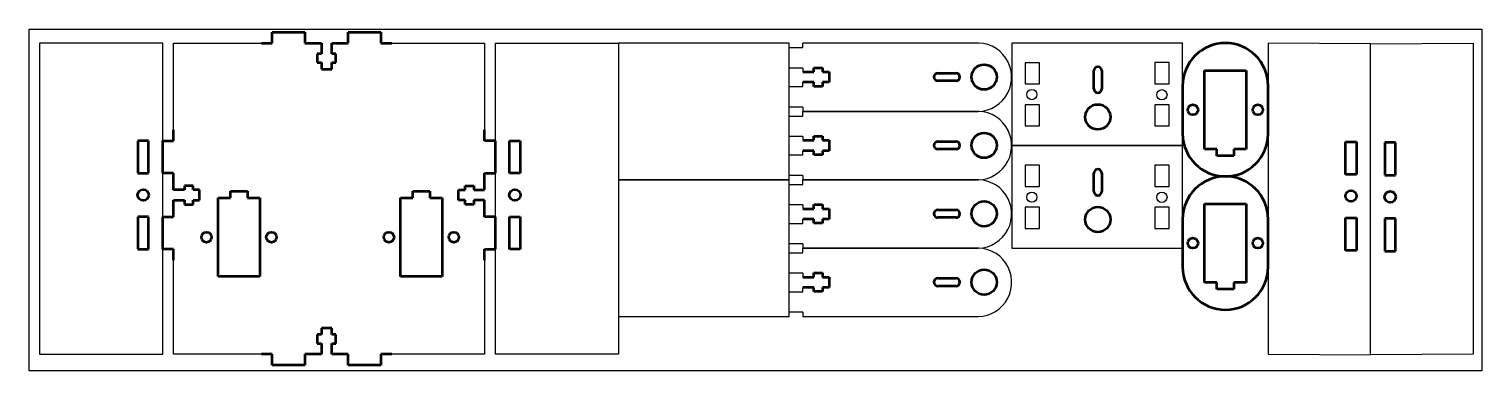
# Model space of a CAD drawing. Header units: millimetres. Extents: x 2630 to 3055, y 1703 to 1803.
import ezdxf

# ---------------------------------------------------------------- set-up
doc = ezdxf.new("R2010")
doc.units = ezdxf.units.MM
doc.layers.add('Visible (ANSI)', color=7, linetype='Continuous', lineweight=50)

msp = doc.modelspace()

# ---------------------------------------------------------------- linework, layer by layer
for p, q in [((2906.11, 1799.28), (2855.98, 1799.28)), ((2855.98, 1797.94), (2855.98, 1799.28)), ((2967.08, 1799.28), (2917.08, 1799.28)), ((2917.08, 1799.28), (2917.08, 1769.28)), ((2967.08, 1769.28), (2967.08, 1799.28)), ((2851.98, 1791.94), (2851.98, 1797.94)), ((2851.98, 1797.94), (2855.98, 1797.94)), ((2855.98, 1791.94), (2851.98, 1791.94)), ((2855.98, 1791.94), (2855.98, 1790.84)), ((2851.98, 1780.55), (2851.98, 1786.55)), ((2851.98, 1786.55), (2855.98, 1786.55)), ((2855.98, 1786.55), (2855.98, 1787.8)), ((2855.98, 1780.55), (2851.98, 1780.55)), ((2851.98, 1771.94), (2851.98, 1777.94)), ((2851.98, 1777.94), (2855.98, 1777.94)), ((2855.98, 1780.55), (2855.98, 1779.28)), ((2906.11, 1779.28), (2855.98, 1779.28)), ((2855.98, 1777.94), (2855.98, 1779.28)), ((2855.98, 1779.28), (2907.28, 1779.28)), ((2855.98, 1771.94), (2851.98, 1771.94)), ((2855.98, 1771.94), (2855.98, 1770.84)), ((2967.08, 1769.28), (2917.08, 1769.28)), ((2917.08, 1769.28), (2917.08, 1739.28)), ((2917.08, 1769.28), (2967.08, 1769.28)), ((2967.08, 1739.28), (2967.08, 1769.28)), ((2851.98, 1760.55), (2851.98, 1766.55)), ((2851.98, 1766.55), (2855.98, 1766.55)), ((2855.98, 1766.55), (2855.98, 1767.8)), ((2855.98, 1760.55), (2851.98, 1760.55)), ((2855.98, 1760.55), (2855.98, 1759.28)), ((2851.98, 1751.94), (2851.98, 1757.94)), ((2851.98, 1757.94), (2855.98, 1757.94)), ((2855.98, 1759.28), (2907.28, 1759.28)), ((2906.11, 1759.28), (2855.98, 1759.28)), ((2855.98, 1757.94), (2855.98, 1759.28)), ((2855.98, 1751.94), (2851.98, 1751.94)), ((2855.98, 1751.94), (2855.98, 1750.84)), ((2855.98, 1746.55), (2855.98, 1747.8)), ((2851.98, 1740.55), (2851.98, 1746.55)), ((2851.98, 1746.55), (2855.98, 1746.55)), ((2855.98, 1740.55), (2851.98, 1740.55)), ((2855.98, 1740.55), (2855.98, 1739.28)), ((2906.11, 1739.28), (2855.98, 1739.28)), ((2855.98, 1737.94), (2855.98, 1739.28)), ((2855.98, 1739.28), (2907.28, 1739.28)), ((2917.08, 1739.28), (2967.08, 1739.28)), ((2851.98, 1731.94), (2851.98, 1737.94)), ((2851.98, 1737.94), (2855.98, 1737.94)), ((2855.98, 1731.94), (2851.98, 1731.94)), ((2855.98, 1731.94), (2855.98, 1730.84)), ((2851.98, 1720.55), (2851.98, 1726.55)), ((2851.98, 1726.55), (2855.98, 1726.55)), ((2855.98, 1726.55), (2855.98, 1727.8)), ((2855.98, 1720.55), (2851.98, 1720.55)), ((2855.98, 1720.55), (2855.98, 1719.28)), ((2855.98, 1719.28), (2907.28, 1719.28)), ((2744.84, 1708.28), (2741.84, 1708.28))]:
    msp.add_line(p, q)
at = {"color": 1}
msp.add_lwpolyline([(2629.53, 1803.38), (3054.65, 1803.38), (3054.65, 1703.38), (2629.53, 1703.38)], close=True, dxfattribs=at)
for points in [[(2668.63, 1799.28), (2632.63, 1799.28), (2632.63, 1708.28), (2668.63, 1708.28)], [(2765.98, 1799.28), (2801.98, 1799.28), (2801.98, 1708.28), (2765.98, 1708.28)], [(2801.98, 1759.28), (2851.98, 1759.28), (2851.98, 1799.28), (2801.98, 1799.28)], [(2992.08, 1799.28), (2992.08, 1708.28), (3022.08, 1708.07), (3022.08, 1799.07)], [(3052.07, 1799.28), (3052.07, 1708.28), (3022.07, 1708.07), (3022.08, 1799.07)], [(2925.17, 1787.34), (2925.17, 1793.54), (2920.97, 1793.54), (2920.97, 1787.34)], [(2963.18, 1787.35), (2963.18, 1793.55), (2958.98, 1793.55), (2958.98, 1787.35)], [(2925.17, 1775.04), (2925.17, 1781.24), (2920.97, 1781.24), (2920.97, 1775.04)], [(2963.18, 1775.05), (2963.18, 1781.25), (2958.98, 1781.25), (2958.98, 1775.05)], [(2925.17, 1757.34), (2925.17, 1763.54), (2920.97, 1763.54), (2920.97, 1757.34)], [(2963.18, 1757.35), (2963.18, 1763.55), (2958.98, 1763.55), (2958.98, 1757.35)], [(2801.98, 1719.28), (2851.98, 1719.28), (2851.98, 1759.28), (2801.98, 1759.28)], [(2925.17, 1745.04), (2925.17, 1751.24), (2920.97, 1751.24), (2920.97, 1745.04)], [(2963.18, 1745.05), (2963.18, 1751.25), (2958.98, 1751.25), (2958.98, 1745.05)]]:
    msp.add_lwpolyline(points, close=True)
for points in [[(2671.8, 1799.28), (2700.71, 1799.28)], [(2671.8, 1770.7), (2671.8, 1799.28)], [(2732.46, 1799.28), (2762.8, 1799.28)], [(2762.8, 1799.28), (2762.8, 1770.7)], [(2671.8, 1756.35), (2671.8, 1761.18)], [(2762.8, 1761.18), (2762.8, 1756.35)], [(2671.8, 1748.48), (2671.8, 1753.3)], [(2762.8, 1753.3), (2762.8, 1748.48)], [(2700.71, 1708.28), (2671.8, 1708.28), (2671.8, 1738.95)], [(2762.8, 1738.95), (2762.8, 1708.28), (2732.46, 1708.28)]]:
    msp.add_lwpolyline(points)
for centre in [(2922.94, 1784.21), (2961, 1784.17), (2922.94, 1754.21), (2961, 1754.17)]:
    msp.add_circle(centre, 1.5)
for centre in [(2907.02, 1789.29), (2907.02, 1769.29), (2907.02, 1749.29), (2907.02, 1729.29)]:
    msp.add_arc(centre, 10.02, 271.5316, 95.1889)
at = {"layer": 'Visible (ANSI)'}
for p, q in [((2697.53, 1799.28), (2700.71, 1799.28)), ((2700.71, 1802.45), (2710.23, 1802.45)), ((2700.71, 1799.28), (2700.71, 1802.45)), ((2710.23, 1802.45), (2710.23, 1799.28)), ((2710.23, 1799.28), (2715.06, 1799.28)), ((2715.06, 1799.28), (2715.06, 1796.1)), ((2718.11, 1796.1), (2718.11, 1799.28)), ((2718.11, 1799.28), (2722.93, 1799.28)), ((2722.93, 1802.45), (2732.46, 1802.45)), ((2722.93, 1799.28), (2722.93, 1802.45)), ((2732.46, 1802.45), (2732.46, 1799.28)), ((2732.46, 1799.28), (2735.63, 1799.28)), ((2713.85, 1796.1), (2713.85, 1793.56)), ((2715.06, 1796.1), (2713.85, 1796.1)), ((2719.31, 1796.1), (2718.11, 1796.1)), ((2719.31, 1793.56), (2719.31, 1796.1)), ((2713.85, 1793.56), (2715.06, 1793.56)), ((2715.06, 1793.56), (2715.06, 1791.66)), ((2715.06, 1791.66), (2718.11, 1791.66)), ((2718.11, 1793.56), (2719.31, 1793.56)), ((2718.11, 1791.66), (2718.11, 1793.56)), ((2855.98, 1790.84), (2859.15, 1790.84)), ((2859.15, 1792.05), (2861.69, 1792.05)), ((2859.15, 1790.84), (2859.15, 1792.05)), ((2861.69, 1792.05), (2861.69, 1790.84)), ((2861.69, 1790.84), (2863.6, 1790.84)), ((2863.6, 1790.84), (2863.6, 1787.8)), ((2895.45, 1790.5), (2900.78, 1790.5)), ((2941.11, 1785.88), (2941.11, 1791.22)), ((2943.4, 1791.22), (2943.4, 1785.88)), ((2973.48, 1791.28), (2985.68, 1791.28)), ((2973.48, 1768.28), (2973.48, 1791.28)), ((2985.68, 1791.28), (2985.68, 1768.28)), ((2859.15, 1787.8), (2855.98, 1787.8)), ((2859.15, 1786.59), (2859.15, 1787.8)), ((2861.69, 1786.59), (2859.15, 1786.59)), ((2861.69, 1787.8), (2861.69, 1786.59)), ((2863.6, 1787.8), (2861.69, 1787.8)), ((2900.78, 1788.21), (2895.45, 1788.21)), ((2967.08, 1786.78), (2967.08, 1772.78)), ((2992.08, 1772.78), (2992.08, 1786.78)), ((2671.8, 1770.7), (2671.8, 1773.88)), ((2762.8, 1770.7), (2762.8, 1773.88)), ((2664.51, 1770.7), (2661.34, 1770.7)), ((2661.34, 1770.7), (2661.34, 1761.18)), ((2664.51, 1761.18), (2664.51, 1770.7)), ((2668.63, 1761.18), (2668.63, 1770.7)), ((2668.63, 1770.7), (2671.8, 1770.7)), ((2765.98, 1770.7), (2762.8, 1770.7)), ((2765.98, 1761.18), (2765.98, 1770.7)), ((2770.1, 1770.7), (2773.27, 1770.7)), ((2770.1, 1761.18), (2770.1, 1770.7)), ((2773.27, 1770.7), (2773.27, 1761.18)), ((2855.98, 1770.84), (2859.15, 1770.84)), ((2859.15, 1772.05), (2861.69, 1772.05)), ((2859.15, 1770.84), (2859.15, 1772.05)), ((2861.69, 1772.05), (2861.69, 1770.84)), ((2861.69, 1770.84), (2863.6, 1770.84)), ((2863.6, 1770.84), (2863.6, 1767.8)), ((2895.45, 1770.5), (2900.78, 1770.5)), ((3014.76, 1760.88), (3014.76, 1770.4)), ((3014.76, 1770.4), (3017.94, 1770.4)), ((3017.94, 1770.4), (3017.94, 1760.88)), ((3029.39, 1770.16), (3026.21, 1770.16)), ((3026.21, 1770.16), (3026.21, 1760.64)), ((3029.39, 1760.64), (3029.39, 1770.16)), ((2859.15, 1767.8), (2855.98, 1767.8)), ((2859.15, 1766.59), (2859.15, 1767.8)), ((2861.69, 1766.59), (2859.15, 1766.59)), ((2861.69, 1767.8), (2861.69, 1766.59)), ((2863.6, 1767.8), (2861.69, 1767.8)), ((2900.78, 1768.21), (2895.45, 1768.21)), ((2977.08, 1768.28), (2973.48, 1768.28)), ((2977.08, 1766.28), (2977.08, 1768.28)), ((2982.08, 1766.28), (2977.08, 1766.28)), ((2985.68, 1768.28), (2982.08, 1768.28)), ((2982.08, 1768.28), (2982.08, 1766.28)), ((2661.34, 1761.18), (2664.51, 1761.18)), ((2671.8, 1761.18), (2668.63, 1761.18)), ((2671.8, 1756.35), (2671.8, 1761.18)), ((2762.8, 1756.35), (2762.8, 1761.18)), ((2762.8, 1761.18), (2765.98, 1761.18)), ((2773.27, 1761.18), (2770.1, 1761.18)), ((2941.11, 1755.88), (2941.11, 1761.22)), ((2943.4, 1761.22), (2943.4, 1755.88)), ((3017.94, 1760.88), (3014.76, 1760.88)), ((3026.21, 1760.64), (3029.39, 1760.64)), ((2674.98, 1756.35), (2671.8, 1756.35)), ((2674.98, 1757.56), (2674.98, 1756.35)), ((2677.52, 1757.56), (2674.98, 1757.56)), ((2677.52, 1756.35), (2677.52, 1757.56)), ((2679.42, 1756.35), (2677.52, 1756.35)), ((2679.42, 1753.3), (2679.42, 1756.35)), ((2688.44, 1753.99), (2688.44, 1755.99)), ((2688.44, 1755.99), (2693.44, 1755.99)), ((2693.44, 1755.99), (2693.44, 1753.99)), ((2741.83, 1753.99), (2741.83, 1755.99)), ((2741.83, 1755.99), (2746.83, 1755.99)), ((2746.83, 1755.99), (2746.83, 1753.99)), ((2755.18, 1753.3), (2755.18, 1756.35)), ((2755.18, 1756.35), (2757.09, 1756.35)), ((2757.09, 1757.56), (2759.63, 1757.56)), ((2757.09, 1756.35), (2757.09, 1757.56)), ((2759.63, 1757.56), (2759.63, 1756.35)), ((2759.63, 1756.35), (2762.8, 1756.35)), ((2671.8, 1753.3), (2674.98, 1753.3)), ((2671.8, 1748.48), (2671.8, 1753.3)), ((2674.98, 1753.3), (2674.98, 1752.1)), ((2674.98, 1752.1), (2677.52, 1752.1)), ((2677.52, 1753.3), (2679.42, 1753.3)), ((2677.52, 1752.1), (2677.52, 1753.3)), ((2684.84, 1730.99), (2684.84, 1753.99)), ((2684.84, 1753.99), (2688.44, 1753.99)), ((2693.44, 1753.99), (2697.04, 1753.99)), ((2697.04, 1753.99), (2697.04, 1730.99)), ((2738.23, 1730.99), (2738.23, 1753.99)), ((2738.23, 1753.99), (2741.83, 1753.99)), ((2746.83, 1753.99), (2750.43, 1753.99)), ((2750.43, 1753.99), (2750.43, 1730.99)), ((2757.09, 1753.3), (2755.18, 1753.3)), ((2757.09, 1752.1), (2757.09, 1753.3)), ((2759.63, 1752.1), (2757.09, 1752.1)), ((2759.63, 1753.3), (2759.63, 1752.1)), ((2762.8, 1753.3), (2759.63, 1753.3)), ((2762.8, 1748.48), (2762.8, 1753.3)), ((2859.15, 1752.05), (2861.69, 1752.05)), ((2859.15, 1750.84), (2859.15, 1752.05)), ((2861.69, 1752.05), (2861.69, 1750.84)), ((2973.48, 1752.28), (2985.68, 1752.28)), ((2973.48, 1729.28), (2973.48, 1752.28)), ((2985.68, 1752.28), (2985.68, 1729.28)), ((2664.51, 1748.48), (2661.34, 1748.48)), ((2661.34, 1748.48), (2661.34, 1738.95)), ((2664.51, 1738.95), (2664.51, 1748.48)), ((2668.63, 1738.95), (2668.63, 1748.48)), ((2668.63, 1748.48), (2671.8, 1748.48)), ((2765.98, 1748.48), (2762.8, 1748.48)), ((2765.98, 1738.95), (2765.98, 1748.48)), ((2770.1, 1748.48), (2773.27, 1748.48)), ((2770.1, 1738.95), (2770.1, 1748.48)), ((2773.27, 1748.48), (2773.27, 1738.95)), ((2855.98, 1750.84), (2859.15, 1750.84)), ((2859.15, 1747.8), (2855.98, 1747.8)), ((2859.15, 1746.59), (2859.15, 1747.8)), ((2861.69, 1750.84), (2863.6, 1750.84)), ((2861.69, 1747.8), (2861.69, 1746.59)), ((2863.6, 1747.8), (2861.69, 1747.8)), ((2863.6, 1750.84), (2863.6, 1747.8)), ((2895.45, 1750.5), (2900.78, 1750.5)), ((2900.78, 1748.21), (2895.45, 1748.21)), ((2967.08, 1747.78), (2967.08, 1733.78)), ((2992.08, 1733.78), (2992.08, 1747.78)), ((3014.76, 1738.65), (3014.76, 1748.18)), ((3014.76, 1748.18), (3017.94, 1748.18)), ((3017.94, 1748.18), (3017.94, 1738.65)), ((3029.39, 1747.94), (3026.21, 1747.94)), ((3026.21, 1747.94), (3026.21, 1738.41)), ((3029.39, 1738.41), (3029.39, 1747.94)), ((2861.69, 1746.59), (2859.15, 1746.59)), ((2661.34, 1738.95), (2664.51, 1738.95)), ((2671.8, 1738.95), (2668.63, 1738.95)), ((2671.8, 1735.78), (2671.8, 1738.95)), ((2762.8, 1735.78), (2762.8, 1738.95)), ((2762.8, 1738.95), (2765.98, 1738.95)), ((2773.27, 1738.95), (2770.1, 1738.95)), ((3017.94, 1738.65), (3014.76, 1738.65)), ((3026.21, 1738.41), (3029.39, 1738.41)), ((2697.04, 1730.99), (2684.84, 1730.99)), ((2750.43, 1730.99), (2738.23, 1730.99)), ((2855.98, 1730.84), (2859.15, 1730.84)), ((2859.15, 1732.05), (2861.69, 1732.05)), ((2859.15, 1730.84), (2859.15, 1732.05)), ((2861.69, 1732.05), (2861.69, 1730.84)), ((2861.69, 1730.84), (2863.6, 1730.84)), ((2863.6, 1730.84), (2863.6, 1727.8)), ((2895.45, 1730.5), (2900.78, 1730.5)), ((2859.15, 1727.8), (2855.98, 1727.8)), ((2859.15, 1726.59), (2859.15, 1727.8)), ((2861.69, 1726.59), (2859.15, 1726.59)), ((2861.69, 1727.8), (2861.69, 1726.59)), ((2863.6, 1727.8), (2861.69, 1727.8)), ((2900.78, 1728.21), (2895.45, 1728.21)), ((2977.08, 1729.28), (2973.48, 1729.28)), ((2977.08, 1727.28), (2977.08, 1729.28)), ((2982.08, 1727.28), (2977.08, 1727.28)), ((2985.68, 1729.28), (2982.08, 1729.28)), ((2982.08, 1729.28), (2982.08, 1727.28)), ((2713.85, 1713.99), (2713.85, 1711.45)), ((2715.06, 1713.99), (2713.85, 1713.99)), ((2718.11, 1715.9), (2715.06, 1715.9)), ((2715.06, 1715.9), (2715.06, 1713.99)), ((2718.11, 1713.99), (2718.11, 1715.9)), ((2719.31, 1713.99), (2718.11, 1713.99)), ((2719.31, 1711.45), (2719.31, 1713.99)), ((2713.85, 1711.45), (2715.06, 1711.45)), ((2715.06, 1711.45), (2715.06, 1708.28)), ((2718.11, 1711.45), (2719.31, 1711.45)), ((2718.11, 1708.28), (2718.11, 1711.45)), ((2700.71, 1708.28), (2697.53, 1708.28)), ((2700.71, 1705.1), (2700.71, 1708.28)), ((2710.23, 1705.1), (2700.71, 1705.1)), ((2715.06, 1708.28), (2710.23, 1708.28)), ((2710.23, 1708.28), (2710.23, 1705.1)), ((2722.93, 1708.28), (2718.11, 1708.28)), ((2722.93, 1705.1), (2722.93, 1708.28)), ((2732.46, 1705.1), (2722.93, 1705.1)), ((2735.63, 1708.28), (2732.46, 1708.28)), ((2732.46, 1708.28), (2732.46, 1705.1))]:
    msp.add_line(p, q, dxfattribs=at)
for centre, radius in [((2908.99, 1789.35), 3.68), ((2942.26, 1777.68), 3.68), ((2970.08, 1779.78), 1.5), ((2989.08, 1779.78), 1.5), ((2908.99, 1769.35), 3.68), ((2662.92, 1754.83), 1.63), ((2771.68, 1754.83), 1.63), ((3016.35, 1754.53), 1.63), ((3027.8, 1754.29), 1.63), ((2908.99, 1749.35), 3.68), ((2942.26, 1747.68), 3.68), ((2681.44, 1742.49), 1.5), ((2700.44, 1742.49), 1.5), ((2734.83, 1742.49), 1.5), ((2753.83, 1742.49), 1.5), ((2970.08, 1740.78), 1.5), ((2989.08, 1740.78), 1.5), ((2908.99, 1729.35), 3.68)]:
    msp.add_circle(centre, radius, dxfattribs=at)
for centre, radius, start, end in [((2979.58, 1786.78), 12.5, 0, 180), ((2895.45, 1789.35), 1.14, 90, 270), ((2900.78, 1789.35), 1.14, 270, 90), ((2942.26, 1791.22), 1.14, 0, 180), ((2942.26, 1785.88), 1.14, 180, 0), ((2895.45, 1769.35), 1.14, 90, 270), ((2900.78, 1769.35), 1.14, 270, 90), ((2979.58, 1772.78), 12.5, 180, 0), ((2942.26, 1761.22), 1.14, 0, 180), ((2979.58, 1747.78), 12.5, 0, 180), ((2942.26, 1755.88), 1.14, 180, 0), ((2895.45, 1749.35), 1.14, 90, 270), ((2900.78, 1749.35), 1.14, 270, 90), ((2895.45, 1729.35), 1.14, 90, 270), ((2900.78, 1729.35), 1.14, 270, 90), ((2979.58, 1733.78), 12.5, 180, 0)]:
    msp.add_arc(centre, radius, start, end, dxfattribs=at)

doc.saveas('drawing.dxf')
